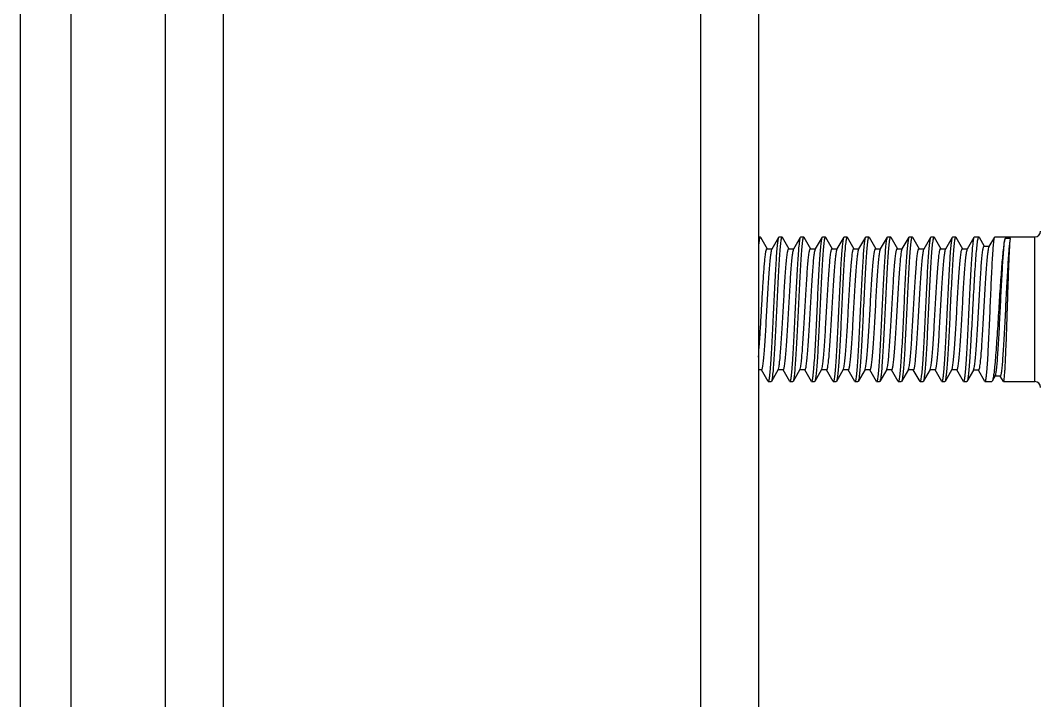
# Model space of a CAD drawing. Extents: x 27938 to 1507990, y 110129 to 923079.
# Drawn here: x 549365 to 549942, y 368319 to 368704 of the extents above; entities that cross this region are included whole.
import ezdxf

# ---------------------------------------------------------------- set-up
doc = ezdxf.new("R2010")
doc.units = 0
doc.header["$LTSCALE"] = 1000
doc.header["$MEASUREMENT"] = 0

msp = doc.modelspace()

# ---------------------------------------------------------------- linework, layer by layer
for p, q in [((549365.03, 366317.4), (549365.03, 369059.47)), ((549393.65, 366675.45), (549393.65, 368938.58)), ((549446.81, 368785.73), (549446.81, 366070.82)), ((549479.52, 368785.73), (549479.52, 366070.82)), ((549749.38, 368785.73), (549749.38, 366070.82)), ((549782.09, 368785.73), (549782.09, 366070.82)), ((549782.09, 368581.29), (549783.11, 368581.29)), ((549783.27, 368581.15), (549783.11, 368581.29)), ((549783.27, 368581.15), (549787.03, 368574.67)), ((549789.81, 368574.5), (549793.68, 368581.15)), ((549793.68, 368581.15), (549793.84, 368581.29)), ((549793.84, 368581.29), (549795.37, 368581.29)), ((549795.54, 368581.15), (549795.37, 368581.29)), ((549795.54, 368581.15), (549799.29, 368574.67)), ((549802.07, 368574.5), (549805.94, 368581.15)), ((549805.94, 368581.15), (549806.1, 368581.29)), ((549806.1, 368581.29), (549807.64, 368581.29)), ((549807.8, 368581.15), (549807.64, 368581.29)), ((549807.8, 368581.15), (549811.56, 368574.67)), ((549814.34, 368574.5), (549818.21, 368581.15)), ((549818.21, 368581.15), (549818.37, 368581.29)), ((549818.37, 368581.29), (549819.91, 368581.29)), ((549820.07, 368581.15), (549819.91, 368581.29)), ((549820.07, 368581.15), (549823.83, 368574.67)), ((549826.61, 368574.5), (549830.48, 368581.15)), ((549830.48, 368581.15), (549830.64, 368581.29)), ((549830.64, 368581.29), (549832.17, 368581.29)), ((549832.33, 368581.15), (549832.17, 368581.29)), ((549832.33, 368581.15), (549836.09, 368574.67)), ((549838.87, 368574.5), (549842.74, 368581.15)), ((549842.74, 368581.15), (549842.9, 368581.29)), ((549842.9, 368581.29), (549844.44, 368581.29)), ((549844.6, 368581.15), (549848.36, 368574.67)), ((549851.14, 368574.5), (549855.01, 368581.15)), ((549855.01, 368581.15), (549855.17, 368581.29)), ((549855.17, 368581.29), (549856.71, 368581.29)), ((549856.87, 368581.15), (549856.71, 368581.29)), ((549856.87, 368581.15), (549860.63, 368574.67)), ((549863.41, 368574.5), (549867.28, 368581.15)), ((549867.28, 368581.15), (549867.44, 368581.29)), ((549867.44, 368581.29), (549868.97, 368581.29)), ((549869.13, 368581.15), (549868.97, 368581.29)), ((549869.13, 368581.15), (549872.89, 368574.67)), ((549875.67, 368574.5), (549879.54, 368581.15)), ((549879.54, 368581.15), (549879.7, 368581.29)), ((549879.7, 368581.29), (549881.24, 368581.29)), ((549881.4, 368581.15), (549881.24, 368581.29)), ((549881.4, 368581.15), (549885.16, 368574.67)), ((549887.94, 368574.5), (549891.81, 368581.15)), ((549891.81, 368581.15), (549891.97, 368581.29)), ((549891.97, 368581.29), (549893.5, 368581.29)), ((549893.67, 368581.15), (549897.43, 368574.67)), ((549900.2, 368574.5), (549904.07, 368581.15)), ((549904.07, 368581.15), (549904.23, 368581.29)), ((549904.23, 368581.29), (549906.56, 368581.29)), ((549906.77, 368581.11), (549906.56, 368581.29)), ((549906.77, 368581.11), (549909.72, 368576.04)), ((549912.51, 368575.88), (549915.6, 368581.19)), ((549915.6, 368581.19), (549915.71, 368581.29)), ((549915.71, 368581.29), (549938.28, 368581.29)), ((549924.51, 368580.36), (549921.44, 368580.36)), ((549938.28, 368499.52), (549938.28, 368581.29)), ((549786.93, 368574.67), (549789.9, 368574.67)), ((549799.2, 368574.67), (549802.17, 368574.67)), ((549811.46, 368574.67), (549814.44, 368574.67)), ((549823.73, 368574.67), (549826.7, 368574.67)), ((549836, 368574.67), (549838.97, 368574.67)), ((549848.26, 368574.67), (549851.23, 368574.67)), ((549860.53, 368574.67), (549863.5, 368574.67)), ((549872.8, 368574.67), (549875.77, 368574.67)), ((549885.06, 368574.67), (549888.03, 368574.67)), ((549897.33, 368574.67), (549900.3, 368574.67)), ((549909.62, 368576.04), (549912.6, 368576.04)), ((549783.87, 368506.14), (549782.09, 368506.14)), ((549787.54, 368499.66), (549783.77, 368506.14)), ((549793.26, 368506.31), (549789.4, 368499.66)), ((549796.13, 368506.14), (549793.16, 368506.14)), ((549793.26, 368506.31), (549793.36, 368506.53)), ((549799.81, 368499.66), (549796.04, 368506.14)), ((549805.52, 368506.31), (549801.67, 368499.66)), ((549808.4, 368506.14), (549805.43, 368506.14)), ((549805.52, 368506.31), (549805.62, 368506.52)), ((549812.08, 368499.66), (549808.3, 368506.14)), ((549817.79, 368506.31), (549813.93, 368499.66)), ((549820.66, 368506.14), (549817.69, 368506.14)), ((549817.79, 368506.31), (549817.88, 368506.51)), ((549824.34, 368499.66), (549820.57, 368506.14)), ((549830.06, 368506.31), (549826.2, 368499.66)), ((549832.93, 368506.14), (549829.96, 368506.14)), ((549830.06, 368506.31), (549830.15, 368506.5)), ((549836.61, 368499.66), (549832.84, 368506.14)), ((549842.32, 368506.31), (549838.47, 368499.66)), ((549845.2, 368506.14), (549842.23, 368506.14)), ((549842.32, 368506.31), (549842.41, 368506.49)), ((549848.88, 368499.66), (549845.1, 368506.14)), ((549854.59, 368506.31), (549850.73, 368499.66)), ((549857.46, 368506.14), (549854.49, 368506.14)), ((549854.59, 368506.31), (549854.67, 368506.48)), ((549861.14, 368499.66), (549857.37, 368506.14)), ((549866.86, 368506.31), (549863, 368499.66)), ((549869.73, 368506.14), (549866.76, 368506.14)), ((549866.86, 368506.31), (549866.94, 368506.48)), ((549873.41, 368499.66), (549869.63, 368506.14)), ((549879.12, 368506.31), (549875.27, 368499.66)), ((549882, 368506.14), (549879.03, 368506.14)), ((549879.12, 368506.31), (549879.2, 368506.47)), ((549885.67, 368499.66), (549881.9, 368506.14)), ((549891.39, 368506.31), (549887.53, 368499.66)), ((549894.26, 368506.14), (549891.29, 368506.14)), ((549891.39, 368506.31), (549891.46, 368506.46)), ((549897.94, 368499.66), (549894.17, 368506.14)), ((549903.67, 368506.08), (549899.95, 368499.67)), ((549906.54, 368505.91), (549903.57, 368505.91)), ((549910.09, 368499.64), (549906.45, 368505.91)), ((549787.54, 368499.66), (549787.71, 368499.52)), ((549787.7, 368499.52), (549789.24, 368499.52)), ((549789.4, 368499.66), (549789.24, 368499.52)), ((549799.81, 368499.66), (549799.97, 368499.52)), ((549799.97, 368499.52), (549801.51, 368499.52)), ((549801.67, 368499.66), (549801.51, 368499.52)), ((549812.08, 368499.66), (549812.24, 368499.52)), ((549812.24, 368499.52), (549813.77, 368499.52)), ((549813.93, 368499.66), (549813.77, 368499.52)), ((549824.34, 368499.66), (549824.5, 368499.52)), ((549824.5, 368499.52), (549826.04, 368499.52)), ((549826.2, 368499.66), (549826.04, 368499.52)), ((549836.61, 368499.66), (549836.77, 368499.52)), ((549836.77, 368499.52), (549838.31, 368499.52)), ((549838.47, 368499.66), (549838.31, 368499.52)), ((549848.88, 368499.66), (549849.04, 368499.52)), ((549849.04, 368499.52), (549850.57, 368499.52)), ((549850.73, 368499.66), (549850.57, 368499.52)), ((549861.14, 368499.66), (549861.3, 368499.52)), ((549861.3, 368499.52), (549862.84, 368499.52)), ((549863, 368499.66), (549862.84, 368499.52)), ((549873.41, 368499.66), (549873.57, 368499.52)), ((549873.57, 368499.52), (549875.11, 368499.52)), ((549875.27, 368499.66), (549875.1, 368499.52)), ((549885.67, 368499.66), (549885.83, 368499.52)), ((549885.84, 368499.52), (549887.37, 368499.52)), ((549887.53, 368499.66), (549887.37, 368499.52)), ((549897.94, 368499.66), (549898.1, 368499.52)), ((549898.1, 368499.52), (549899.77, 368499.52)), ((549899.95, 368499.67), (549899.77, 368499.52)), ((549910.09, 368499.64), (549910.23, 368499.52)), ((549910.23, 368499.52), (549913.94, 368499.52)), ((549914.19, 368499.74), (549913.94, 368499.52)), ((549915.95, 368502.76), (549914.19, 368499.74)), ((549918.84, 368502.61), (549915.86, 368502.61)), ((549920.5, 368499.59), (549918.77, 368502.57)), ((549920.5, 368499.59), (549920.59, 368499.52)), ((549920.59, 368499.52), (549938.28, 368499.52))]:
    msp.add_line(p, q)
for centre, start, end in [((549938.28, 368584.56), 270, 0), ((549938.28, 368496.25), 0, 90)]:
    msp.add_arc(centre, 3.27, start, end)
for points, knots in [([(549783.11, 368581.29), (549782.96, 368581.29), (549782.75, 368580.65), (549782.55, 368579.74), (549782.3, 368577.94), (549782.16, 368576.6), (549782.09, 368575.81)], [0, 0, 0, 0, 0.077049, 0.268055, 0.577055, 1, 1, 1, 1]), ([(549790.77, 368540.4), (549791.01, 368545.36), (549791.35, 368552.58), (549791.84, 368561.81), (549792.19, 368567.79), (549792.55, 368572.81), (549792.87, 368576.74), (549793.25, 368579.37), (549793.45, 368580.76), (549793.68, 368581.15)], [0, 0, 0, 0, 0.364023, 0.530311, 0.678342, 0.803036, 0.90014, 0.966414, 1, 1, 1, 1]), ([(549795.37, 368581.29), (549795.28, 368581.29), (549795.1, 368580.96), (549794.96, 368580.41), (549794.77, 368579.4), (549794.5, 368577.39), (549794.17, 368573.97), (549793.81, 368568.95), (549793.43, 368562.83), (549793.06, 368555.85), (549792.68, 368548.28), (549792.43, 368543.06), (549792.31, 368540.4)], [0, 0, 0, 0, 0.006679, 0.021742, 0.04591, 0.079126, 0.171519, 0.295578, 0.446611, 0.618856, 0.8057, 1, 1, 1, 1]), ([(549803.04, 368540.4), (549803.27, 368545.36), (549803.62, 368552.58), (549804.11, 368561.81), (549804.46, 368567.79), (549804.82, 368572.81), (549805.14, 368576.74), (549805.51, 368579.37), (549805.71, 368580.76), (549805.94, 368581.15)], [0, 0, 0, 0, 0.364021, 0.530313, 0.678345, 0.803036, 0.900138, 0.966413, 1, 1, 1, 1]), ([(549807.64, 368581.29), (549807.55, 368581.29), (549807.37, 368580.96), (549807.23, 368580.41), (549807.03, 368579.4), (549806.76, 368577.39), (549806.44, 368573.97), (549806.07, 368568.95), (549805.7, 368562.83), (549805.33, 368555.85), (549804.95, 368548.28), (549804.7, 368543.06), (549804.57, 368540.4)], [0, 0, 0, 0, 0.006669, 0.021718, 0.045876, 0.079084, 0.171468, 0.295521, 0.446556, 0.618814, 0.805682, 1, 1, 1, 1]), ([(549815.3, 368540.4), (549815.54, 368545.36), (549815.88, 368552.58), (549816.37, 368561.81), (549816.72, 368567.79), (549817.08, 368572.81), (549817.4, 368576.74), (549817.78, 368579.37), (549817.98, 368580.76), (549818.21, 368581.15)], [0, 0, 0, 0, 0.364026, 0.530319, 0.678348, 0.803035, 0.900137, 0.966414, 1, 1, 1, 1]), ([(549819.91, 368581.29), (549819.82, 368581.29), (549819.64, 368580.96), (549819.49, 368580.41), (549819.3, 368579.4), (549819.03, 368577.38), (549818.7, 368573.97), (549818.34, 368568.95), (549817.97, 368562.83), (549817.59, 368555.85), (549817.22, 368548.28), (549816.97, 368543.06), (549816.84, 368540.4)], [0, 0, 0, 0, 0.00669, 0.021765, 0.045943, 0.079167, 0.171572, 0.295635, 0.446661, 0.618889, 0.805716, 1, 1, 1, 1]), ([(549827.57, 368540.4), (549827.81, 368545.36), (549828.15, 368552.58), (549828.64, 368561.81), (549828.99, 368567.79), (549829.35, 368572.81), (549829.67, 368576.74), (549830.05, 368579.37), (549830.25, 368580.76), (549830.48, 368581.15)], [0, 0, 0, 0, 0.364024, 0.530311, 0.678342, 0.803035, 0.900139, 0.966414, 1, 1, 1, 1]), ([(549832.17, 368581.29), (549832.08, 368581.29), (549831.9, 368580.96), (549831.76, 368580.41), (549831.57, 368579.4), (549831.3, 368577.39), (549830.97, 368573.97), (549830.6, 368568.95), (549830.23, 368562.83), (549829.86, 368555.85), (549829.48, 368548.28), (549829.23, 368543.06), (549829.11, 368540.4)], [0, 0, 0, 0, 0.006677, 0.021735, 0.045901, 0.079116, 0.171512, 0.295573, 0.4466, 0.618843, 0.805694, 1, 1, 1, 1]), ([(549839.84, 368540.4), (549840.07, 368545.36), (549840.42, 368552.58), (549840.91, 368561.81), (549841.26, 368567.79), (549841.62, 368572.81), (549841.94, 368576.74), (549842.31, 368579.37), (549842.51, 368580.76), (549842.74, 368581.15)], [0, 0, 0, 0, 0.364026, 0.530313, 0.678337, 0.803029, 0.900137, 0.966414, 1, 1, 1, 1]), ([(549844.44, 368581.29), (549844.35, 368581.29), (549844.17, 368580.96), (549844.03, 368580.41), (549843.83, 368579.4), (549843.56, 368577.38), (549843.24, 368573.96), (549842.87, 368568.95), (549842.5, 368562.83), (549842.12, 368555.85), (549841.75, 368548.28), (549841.5, 368543.06), (549841.37, 368540.4)], [0, 0, 0, 0, 0.006697, 0.021777, 0.045962, 0.079191, 0.171605, 0.29567, 0.44669, 0.618909, 0.805726, 1, 1, 1, 1]), ([(549844.6, 368581.15), (549844.58, 368581.19), (549844.54, 368581.25), (549844.47, 368581.29), (549844.44, 368581.29)], [0, 0, 0, 0, 0.600612, 1, 1, 1, 1]), ([(549852.1, 368540.4), (549852.34, 368545.36), (549852.68, 368552.58), (549853.17, 368561.81), (549853.52, 368567.79), (549853.88, 368572.81), (549854.2, 368576.74), (549854.58, 368579.37), (549854.78, 368580.76), (549855.01, 368581.15)], [0, 0, 0, 0, 0.364026, 0.530312, 0.67834, 0.803034, 0.90014, 0.966415, 1, 1, 1, 1]), ([(549856.71, 368581.29), (549856.61, 368581.29), (549856.43, 368580.96), (549856.29, 368580.41), (549856.1, 368579.4), (549855.83, 368577.38), (549855.5, 368573.97), (549855.14, 368568.95), (549854.76, 368562.83), (549854.39, 368555.85), (549854.02, 368548.28), (549853.77, 368543.06), (549853.64, 368540.4)], [0, 0, 0, 0, 0.006686, 0.021757, 0.045931, 0.079152, 0.171553, 0.295615, 0.446644, 0.618879, 0.805711, 1, 1, 1, 1]), ([(549864.37, 368540.4), (549864.61, 368545.36), (549864.95, 368552.58), (549865.44, 368561.81), (549865.79, 368567.79), (549866.15, 368572.81), (549866.47, 368576.74), (549866.85, 368579.37), (549867.05, 368580.76), (549867.28, 368581.15)], [0, 0, 0, 0, 0.364021, 0.530311, 0.678343, 0.803036, 0.90014, 0.966414, 1, 1, 1, 1]), ([(549868.97, 368581.29), (549868.88, 368581.29), (549868.7, 368580.96), (549868.56, 368580.41), (549868.36, 368579.4), (549868.1, 368577.39), (549867.77, 368573.97), (549867.4, 368568.95), (549867.03, 368562.83), (549866.66, 368555.85), (549866.28, 368548.28), (549866.03, 368543.06), (549865.91, 368540.4)], [0, 0, 0, 0, 0.006676, 0.021736, 0.045901, 0.079115, 0.171505, 0.295563, 0.446596, 0.618846, 0.805696, 1, 1, 1, 1]), ([(549876.64, 368540.4), (549876.87, 368545.36), (549877.22, 368552.58), (549877.71, 368561.81), (549878.06, 368567.79), (549878.42, 368572.81), (549878.73, 368576.74), (549879.11, 368579.37), (549879.31, 368580.76), (549879.54, 368581.15)], [0, 0, 0, 0, 0.364021, 0.530314, 0.678346, 0.803036, 0.900137, 0.966413, 1, 1, 1, 1]), ([(549881.24, 368581.29), (549881.15, 368581.29), (549880.97, 368580.96), (549880.83, 368580.41), (549880.63, 368579.4), (549880.36, 368577.39), (549880.03, 368573.97), (549879.67, 368568.95), (549879.3, 368562.83), (549878.92, 368555.85), (549878.55, 368548.28), (549878.3, 368543.06), (549878.17, 368540.4)], [0, 0, 0, 0, 0.006669, 0.021718, 0.045876, 0.079084, 0.171468, 0.295522, 0.446557, 0.618815, 0.805682, 1, 1, 1, 1]), ([(549888.9, 368540.4), (549889.14, 368545.36), (549889.48, 368552.58), (549889.97, 368561.81), (549890.32, 368567.79), (549890.68, 368572.81), (549891, 368576.74), (549891.38, 368579.37), (549891.58, 368580.76), (549891.81, 368581.15)], [0, 0, 0, 0, 0.364026, 0.530319, 0.678348, 0.803035, 0.900137, 0.966414, 1, 1, 1, 1]), ([(549893.5, 368581.29), (549893.41, 368581.29), (549893.23, 368580.96), (549893.09, 368580.41), (549892.9, 368579.4), (549892.63, 368577.38), (549892.3, 368573.97), (549891.94, 368568.95), (549891.56, 368562.83), (549891.19, 368555.85), (549890.81, 368548.28), (549890.57, 368543.06), (549890.44, 368540.4)], [0, 0, 0, 0, 0.006688, 0.021753, 0.045929, 0.079148, 0.171548, 0.29561, 0.446639, 0.618873, 0.805706, 1, 1, 1, 1]), ([(549893.67, 368581.15), (549893.64, 368581.19), (549893.6, 368581.25), (549893.53, 368581.29), (549893.5, 368581.29)], [0, 0, 0, 0, 0.600476, 1, 1, 1, 1]), ([(549901.17, 368540.4), (549901.4, 368545.36), (549901.75, 368552.58), (549902.24, 368561.81), (549902.59, 368567.79), (549902.95, 368572.81), (549903.27, 368576.74), (549903.65, 368579.37), (549903.84, 368580.76), (549904.07, 368581.15)], [0, 0, 0, 0, 0.364024, 0.530312, 0.678343, 0.803036, 0.90014, 0.966414, 1, 1, 1, 1]), ([(549906.56, 368581.29), (549906.46, 368581.29), (549906.25, 368580.98), (549906.08, 368580.4), (549905.86, 368579.41), (549905.55, 368577.38), (549905.18, 368573.97), (549904.77, 368568.95), (549904.35, 368562.83), (549903.93, 368555.85), (549903.51, 368548.28), (549903.24, 368543.06), (549903.09, 368540.4)], [0, 0, 0, 0, 0.007187, 0.022465, 0.046744, 0.080015, 0.172417, 0.296393, 0.447275, 0.619318, 0.805937, 1, 1, 1, 1]), ([(549913.04, 368540.4), (549913.26, 368545.4), (549913.56, 368552.67), (549914, 368561.97), (549914.31, 368567.97), (549914.62, 368572.99), (549914.89, 368576.9), (549915.24, 368579.47), (549915.38, 368580.82), (549915.6, 368581.19)], [0, 0, 0, 0, 0.366748, 0.534004, 0.682559, 0.80722, 0.903651, 0.968552, 1, 1, 1, 1]), ([(549915.95, 368502.76), (549916.16, 368503.13), (549916.37, 368504.4), (549916.73, 368506.79), (549917.05, 368510.32), (549917.39, 368514.83), (549917.73, 368520.18), (549918.2, 368528.48), (549918.75, 368539.53), (549919.4, 368552.64), (549920.02, 368564.43), (549920.66, 368573.51), (549921.08, 368578.53), (549921.44, 368580.36)], [0, 0, 0, 0, 0.016498, 0.048153, 0.094091, 0.152829, 0.222461, 0.300749, 0.473185, 0.64885, 0.806645, 0.928205, 1, 1, 1, 1]), ([(549921.44, 368580.36), (549921.24, 368579.69), (549920.91, 368577.96), (549920.25, 368573.2), (549919.53, 368565.09), (549918.7, 368553.49), (549918.16, 368544.94), (549917.88, 368540.4)], [0, 0, 0, 0, 0.052104, 0.130854, 0.359409, 0.660459, 1, 1, 1, 1]), ([(549918.84, 368502.61), (549918.92, 368502.61), (549919.1, 368502.88), (549919.24, 368503.36), (549919.42, 368504.21), (549919.68, 368505.92), (549919.99, 368508.82), (549920.33, 368513.09), (549920.68, 368518.32), (549921.03, 368524.32), (549921.38, 368530.89), (549921.85, 368540.14), (549922.41, 368551.45), (549923.04, 368563.72), (549923.7, 368573.21), (549924.14, 368578.45), (549924.51, 368580.36)], [0, 0, 0, 0, 0.003181, 0.009997, 0.020842, 0.035708, 0.077022, 0.132568, 0.200428, 0.278278, 0.363482, 0.453195, 0.634322, 0.798504, 0.925407, 1, 1, 1, 1]), ([(549922.78, 368540.4), (549922.93, 368544.94), (549923.21, 368553.49), (549923.6, 368565.09), (549924.02, 368573.87), (549924.27, 368578.64), (549924.51, 368580.36)], [0, 0, 0, 0, 0.340216, 0.641739, 0.870295, 1, 1, 1, 1]), ([(549782.09, 368513.31), (549782.32, 368515.88), (549782.75, 368521.63), (549783.32, 368530.88), (549783.9, 368541.04), (549784.48, 368551.14), (549784.98, 368559.08), (549785.39, 368564.67), (549785.69, 368568.07), (549785.98, 368570.75), (549786.27, 368572.85), (549786.51, 368573.92), (549786.76, 368574.67), (549786.93, 368574.67)], [0, 0, 0, 0, 0.125273, 0.280526, 0.451, 0.620464, 0.772784, 0.837888, 0.893492, 0.938284, 0.971239, 0.991709, 1, 1, 1, 1]), ([(549783.87, 368506.14), (549783.95, 368506.14), (549784.13, 368506.38), (549784.37, 368507.17), (549784.69, 368508.98), (549785.03, 368511.9), (549785.39, 368515.89), (549785.75, 368520.74), (549786.11, 368526.31), (549786.47, 368532.38), (549786.96, 368540.86), (549787.43, 368549.26), (549787.93, 368557.28), (549788.29, 368562.52), (549788.66, 368566.97), (549788.99, 368570.47), (549789.36, 368572.86), (549789.59, 368574.13), (549789.81, 368574.5)], [0, 0, 0, 0, 0.003516, 0.010771, 0.037949, 0.081609, 0.140308, 0.211978, 0.294061, 0.383613, 0.477416, 0.664254, 0.750571, 0.827952, 0.893624, 0.945254, 0.981055, 1, 1, 1, 1]), ([(549793.36, 368506.53), (549793.55, 368507.02), (549793.8, 368508.44), (549794.15, 368511.08), (549794.49, 368514.74), (549795, 368521.27), (549795.59, 368530.78), (549796.16, 368540.86), (549796.63, 368549.18), (549796.99, 368555.11), (549797.35, 368560.52), (549797.7, 368565.23), (549798.06, 368569.09), (549798.38, 368571.93), (549798.71, 368573.67), (549798.94, 368574.44), (549799.12, 368574.67), (549799.2, 368574.67)], [0, 0, 0, 0, 0.023139, 0.062463, 0.116774, 0.184236, 0.348936, 0.533941, 0.62611, 0.713772, 0.793885, 0.863675, 0.920735, 0.963127, 0.989505, 0.996557, 1, 1, 1, 1]), ([(549796.13, 368506.14), (549796.21, 368506.14), (549796.39, 368506.38), (549796.63, 368507.17), (549796.96, 368508.98), (549797.29, 368511.9), (549797.65, 368515.89), (549798.01, 368520.74), (549798.38, 368526.31), (549798.74, 368532.38), (549799.23, 368540.86), (549799.7, 368549.26), (549800.2, 368557.28), (549800.56, 368562.52), (549800.92, 368566.97), (549801.26, 368570.47), (549801.63, 368572.86), (549801.86, 368574.13), (549802.07, 368574.5)], [0, 0, 0, 0, 0.003516, 0.010771, 0.037949, 0.081609, 0.140308, 0.211978, 0.294061, 0.383613, 0.477416, 0.664254, 0.750571, 0.827952, 0.893624, 0.945254, 0.981055, 1, 1, 1, 1]), ([(549805.62, 368506.52), (549805.81, 368507.01), (549806.06, 368508.42), (549806.41, 368511.05), (549806.75, 368514.71), (549807.26, 368521.23), (549807.85, 368530.75), (549808.42, 368540.83), (549808.9, 368549.15), (549809.26, 368555.09), (549809.61, 368560.51), (549809.97, 368565.22), (549810.32, 368569.09), (549810.65, 368571.92), (549810.97, 368573.67), (549811.21, 368574.44), (549811.39, 368574.67), (549811.46, 368574.67)], [0, 0, 0, 0, 0.023, 0.06221, 0.116433, 0.183837, 0.348506, 0.533571, 0.625793, 0.713517, 0.793694, 0.863545, 0.920659, 0.963092, 0.989496, 0.996554, 1, 1, 1, 1]), ([(549808.4, 368506.14), (549808.48, 368506.14), (549808.66, 368506.38), (549808.9, 368507.17), (549809.23, 368508.98), (549809.56, 368511.9), (549809.92, 368515.89), (549810.28, 368520.74), (549810.64, 368526.31), (549811.01, 368532.38), (549811.49, 368540.86), (549811.97, 368549.26), (549812.46, 368557.28), (549812.82, 368562.52), (549813.19, 368566.97), (549813.52, 368570.47), (549813.89, 368572.86), (549814.12, 368574.13), (549814.34, 368574.5)], [0, 0, 0, 0, 0.003516, 0.010771, 0.037949, 0.081609, 0.140308, 0.211978, 0.294061, 0.383613, 0.477416, 0.664254, 0.750571, 0.827952, 0.893624, 0.945254, 0.981055, 1, 1, 1, 1]), ([(549817.88, 368506.51), (549818.07, 368507), (549818.32, 368508.4), (549818.68, 368511.02), (549819.02, 368514.68), (549819.53, 368521.2), (549820.12, 368530.71), (549820.69, 368540.8), (549821.16, 368549.13), (549821.52, 368555.07), (549821.88, 368560.49), (549822.23, 368565.21), (549822.59, 368569.08), (549822.92, 368571.92), (549823.24, 368573.67), (549823.48, 368574.44), (549823.65, 368574.67), (549823.73, 368574.67)], [0, 0, 0, 0, 0.022862, 0.061956, 0.116091, 0.183437, 0.348074, 0.5332, 0.625476, 0.713261, 0.793503, 0.863416, 0.920583, 0.963057, 0.989487, 0.996552, 1, 1, 1, 1]), ([(549820.66, 368506.14), (549820.75, 368506.14), (549820.92, 368506.38), (549821.17, 368507.17), (549821.49, 368508.98), (549821.83, 368511.9), (549822.19, 368515.89), (549822.55, 368520.74), (549822.91, 368526.31), (549823.27, 368532.38), (549823.76, 368540.86), (549824.23, 368549.26), (549824.73, 368557.28), (549825.09, 368562.52), (549825.45, 368566.97), (549825.79, 368570.47), (549826.16, 368572.86), (549826.39, 368574.13), (549826.61, 368574.5)], [0, 0, 0, 0, 0.003516, 0.010771, 0.037949, 0.081609, 0.140308, 0.211978, 0.294061, 0.383613, 0.477416, 0.664254, 0.750571, 0.827952, 0.893624, 0.945254, 0.981055, 1, 1, 1, 1]), ([(549830.15, 368506.5), (549830.34, 368506.98), (549830.59, 368508.39), (549830.94, 368511), (549831.28, 368514.65), (549831.79, 368521.16), (549832.38, 368530.68), (549832.95, 368540.77), (549833.43, 368549.1), (549833.79, 368555.05), (549834.15, 368560.48), (549834.5, 368565.2), (549834.85, 368569.08), (549835.18, 368571.92), (549835.5, 368573.67), (549835.74, 368574.44), (549835.92, 368574.67), (549836, 368574.67)], [0, 0, 0, 0, 0.022723, 0.061701, 0.115749, 0.183037, 0.347642, 0.532829, 0.625158, 0.713005, 0.793312, 0.863286, 0.920506, 0.963022, 0.989478, 0.99655, 1, 1, 1, 1]), ([(549832.93, 368506.14), (549833.01, 368506.14), (549833.19, 368506.38), (549833.43, 368507.17), (549833.76, 368508.98), (549834.09, 368511.9), (549834.45, 368515.89), (549834.81, 368520.74), (549835.18, 368526.31), (549835.54, 368532.38), (549836.02, 368540.86), (549836.5, 368549.26), (549837, 368557.28), (549837.36, 368562.52), (549837.72, 368566.97), (549838.06, 368570.47), (549838.43, 368572.86), (549838.65, 368574.13), (549838.87, 368574.5)], [0, 0, 0, 0, 0.003516, 0.010771, 0.037949, 0.081609, 0.140308, 0.211978, 0.294061, 0.383613, 0.477416, 0.664254, 0.750571, 0.827952, 0.893624, 0.945254, 0.981055, 1, 1, 1, 1]), ([(549842.41, 368506.49), (549842.6, 368506.97), (549842.85, 368508.37), (549843.2, 368510.97), (549843.54, 368514.62), (549844.05, 368521.13), (549844.64, 368530.65), (549845.21, 368540.74), (549845.69, 368549.08), (549846.05, 368555.03), (549846.41, 368560.46), (549846.76, 368565.19), (549847.12, 368569.07), (549847.45, 368571.91), (549847.77, 368573.67), (549848.01, 368574.44), (549848.18, 368574.67), (549848.26, 368574.67)], [0, 0, 0, 0, 0.022584, 0.061447, 0.115407, 0.182636, 0.34721, 0.532457, 0.62484, 0.712749, 0.79312, 0.863155, 0.920429, 0.962986, 0.989469, 0.996548, 1, 1, 1, 1]), ([(549845.2, 368506.14), (549845.28, 368506.14), (549845.46, 368506.38), (549845.7, 368507.17), (549846.03, 368508.98), (549846.36, 368511.9), (549846.72, 368515.89), (549847.08, 368520.74), (549847.44, 368526.31), (549847.81, 368532.38), (549848.29, 368540.86), (549848.76, 368549.26), (549849.26, 368557.28), (549849.62, 368562.52), (549849.99, 368566.97), (549850.32, 368570.47), (549850.69, 368572.86), (549850.92, 368574.13), (549851.14, 368574.5)], [0, 0, 0, 0, 0.003516, 0.010772, 0.037949, 0.081609, 0.140308, 0.211978, 0.294061, 0.383612, 0.477416, 0.664254, 0.750571, 0.827952, 0.893624, 0.945254, 0.981055, 1, 1, 1, 1]), ([(549854.67, 368506.48), (549854.87, 368506.96), (549855.11, 368508.35), (549855.47, 368510.95), (549855.81, 368514.59), (549856.32, 368521.1), (549856.91, 368530.61), (549857.48, 368540.71), (549857.96, 368549.05), (549858.32, 368555.01), (549858.68, 368560.45), (549859.03, 368565.18), (549859.38, 368569.06), (549859.71, 368571.91), (549860.04, 368573.67), (549860.27, 368574.44), (549860.45, 368574.67), (549860.53, 368574.67)], [0, 0, 0, 0, 0.022445, 0.061192, 0.115065, 0.182235, 0.346776, 0.532084, 0.624521, 0.712492, 0.792928, 0.863025, 0.920353, 0.962951, 0.98946, 0.996545, 1, 1, 1, 1]), ([(549857.46, 368506.14), (549857.54, 368506.14), (549857.72, 368506.38), (549857.97, 368507.17), (549858.29, 368508.98), (549858.63, 368511.9), (549858.99, 368515.89), (549859.34, 368520.74), (549859.71, 368526.31), (549860.07, 368532.38), (549860.56, 368540.86), (549861.03, 368549.26), (549861.53, 368557.28), (549861.89, 368562.52), (549862.25, 368566.97), (549862.59, 368570.47), (549862.96, 368572.86), (549863.19, 368574.13), (549863.41, 368574.5)], [0, 0, 0, 0, 0.003516, 0.010772, 0.037949, 0.081609, 0.140308, 0.211978, 0.294061, 0.383612, 0.477416, 0.664253, 0.750571, 0.827952, 0.893624, 0.945254, 0.981055, 1, 1, 1, 1]), ([(549866.94, 368506.48), (549867.13, 368506.95), (549867.38, 368508.33), (549867.73, 368510.92), (549868.07, 368514.56), (549868.58, 368521.06), (549869.17, 368530.58), (549869.74, 368540.68), (549870.22, 368549.03), (549870.58, 368554.99), (549870.94, 368560.43), (549871.29, 368565.17), (549871.65, 368569.06), (549871.98, 368571.91), (549872.3, 368573.67), (549872.54, 368574.44), (549872.72, 368574.67), (549872.8, 368574.67)], [0, 0, 0, 0, 0.022306, 0.060937, 0.114721, 0.181834, 0.346342, 0.531711, 0.624202, 0.712235, 0.792736, 0.862894, 0.920276, 0.962916, 0.98945, 0.996543, 1, 1, 1, 1]), ([(549869.73, 368506.14), (549869.81, 368506.14), (549869.99, 368506.38), (549870.23, 368507.17), (549870.56, 368508.98), (549870.89, 368511.9), (549871.25, 368515.89), (549871.61, 368520.74), (549871.97, 368526.31), (549872.34, 368532.38), (549872.82, 368540.86), (549873.3, 368549.26), (549873.8, 368557.28), (549874.16, 368562.52), (549874.52, 368566.97), (549874.85, 368570.47), (549875.23, 368572.86), (549875.45, 368574.13), (549875.67, 368574.5)], [0, 0, 0, 0, 0.003515, 0.010772, 0.037949, 0.081609, 0.140308, 0.211978, 0.294061, 0.383612, 0.477415, 0.664253, 0.750571, 0.827952, 0.893624, 0.945254, 0.981055, 1, 1, 1, 1]), ([(549879.2, 368506.47), (549879.39, 368506.94), (549879.64, 368508.32), (549879.99, 368510.9), (549880.34, 368514.53), (549880.85, 368521.03), (549881.44, 368530.55), (549882.01, 368540.65), (549882.49, 368549), (549882.85, 368554.97), (549883.21, 368560.42), (549883.56, 368565.16), (549883.92, 368569.05), (549884.25, 368571.9), (549884.57, 368573.67), (549884.81, 368574.44), (549884.98, 368574.67), (549885.06, 368574.67)], [0, 0, 0, 0, 0.022167, 0.060682, 0.114378, 0.181432, 0.345908, 0.531337, 0.623882, 0.711978, 0.792543, 0.862763, 0.920199, 0.962881, 0.989441, 0.996541, 1, 1, 1, 1]), ([(549882, 368506.14), (549882.08, 368506.14), (549882.26, 368506.38), (549882.5, 368507.17), (549882.82, 368508.98), (549883.16, 368511.9), (549883.52, 368515.89), (549883.88, 368520.74), (549884.24, 368526.31), (549884.6, 368532.38), (549885.09, 368540.86), (549885.56, 368549.26), (549886.06, 368557.28), (549886.42, 368562.52), (549886.79, 368566.97), (549887.12, 368570.47), (549887.49, 368572.86), (549887.72, 368574.13), (549887.94, 368574.5)], [0, 0, 0, 0, 0.003515, 0.010772, 0.037949, 0.081609, 0.140308, 0.211978, 0.294061, 0.383612, 0.477415, 0.664253, 0.750571, 0.827952, 0.893624, 0.945254, 0.981055, 1, 1, 1, 1]), ([(549891.46, 368506.46), (549891.66, 368506.92), (549891.9, 368508.3), (549892.26, 368510.87), (549892.6, 368514.5), (549893.11, 368520.99), (549893.7, 368530.51), (549894.27, 368540.62), (549894.75, 368548.98), (549895.11, 368554.94), (549895.47, 368560.4), (549895.83, 368565.15), (549896.18, 368569.04), (549896.51, 368571.9), (549896.83, 368573.67), (549897.07, 368574.44), (549897.25, 368574.67), (549897.33, 368574.67)], [0, 0, 0, 0, 0.022028, 0.060426, 0.114034, 0.181029, 0.345472, 0.530963, 0.623561, 0.71172, 0.79235, 0.862632, 0.920122, 0.962845, 0.989432, 0.996538, 1, 1, 1, 1]), ([(549894.26, 368506.14), (549894.34, 368506.14), (549894.52, 368506.38), (549894.76, 368507.17), (549895.09, 368508.98), (549895.42, 368511.9), (549895.78, 368515.89), (549896.14, 368520.74), (549896.51, 368526.31), (549896.87, 368532.38), (549897.36, 368540.86), (549897.83, 368549.26), (549898.33, 368557.28), (549898.69, 368562.52), (549899.05, 368566.97), (549899.39, 368570.47), (549899.76, 368572.86), (549899.99, 368574.13), (549900.2, 368574.5)], [0, 0, 0, 0, 0.003515, 0.010772, 0.037949, 0.081609, 0.140308, 0.211978, 0.294061, 0.383612, 0.477415, 0.664253, 0.750571, 0.827952, 0.893624, 0.945254, 0.981055, 1, 1, 1, 1]), ([(549903.67, 368506.08), (549903.89, 368506.46), (549904.12, 368507.77), (549904.5, 368510.23), (549904.83, 368513.86), (549905.2, 368518.44), (549905.57, 368523.85), (549906.07, 368532.09), (549906.54, 368540.71), (549907.03, 368549.38), (549907.4, 368555.58), (549907.76, 368561.25), (549908.12, 368566.17), (549908.47, 368570.21), (549908.81, 368573.17), (549909.13, 368575), (549909.37, 368575.79), (549909.54, 368576.04), (549909.62, 368576.04)], [0, 0, 0, 0, 0.019036, 0.055162, 0.107284, 0.173532, 0.25149, 0.338305, 0.525651, 0.619397, 0.708683, 0.790327, 0.861445, 0.919555, 0.962678, 0.989457, 0.996584, 1, 1, 1, 1]), ([(549906.54, 368505.91), (549906.62, 368505.91), (549906.81, 368506.16), (549907.05, 368506.98), (549907.38, 368508.86), (549907.72, 368511.89), (549908.09, 368516.01), (549908.45, 368521.02), (549908.81, 368526.76), (549909.18, 368533.01), (549909.67, 368541.69), (549910.14, 368550.28), (549910.64, 368558.46), (549911, 368563.79), (549911.36, 368568.29), (549911.7, 368571.83), (549912.07, 368574.23), (549912.29, 368575.5), (549912.51, 368575.88)], [0, 0, 0, 0, 0.003526, 0.010871, 0.03842, 0.082642, 0.142013, 0.214376, 0.297085, 0.387117, 0.481196, 0.667858, 0.753739, 0.830507, 0.895467, 0.946372, 0.98153, 1, 1, 1, 1]), ([(549787.71, 368499.52), (549787.8, 368499.52), (549787.98, 368499.85), (549788.12, 368500.4), (549788.31, 368501.41), (549788.58, 368503.43), (549788.91, 368506.85), (549789.27, 368511.86), (549789.65, 368517.98), (549790.02, 368524.96), (549790.4, 368532.53), (549790.64, 368537.75), (549790.77, 368540.4)], [0, 0, 0, 0, 0.006696, 0.021778, 0.045962, 0.079192, 0.171607, 0.295672, 0.44669, 0.618908, 0.805728, 1, 1, 1, 1]), ([(549792.31, 368540.4), (549792.07, 368535.45), (549791.73, 368528.23), (549791.24, 368519), (549790.89, 368513.02), (549790.53, 368508), (549790.21, 368504.07), (549789.83, 368501.44), (549789.63, 368500.05), (549789.4, 368499.66)], [0, 0, 0, 0, 0.36397, 0.530239, 0.678254, 0.802945, 0.900063, 0.966368, 1, 1, 1, 1]), ([(549799.97, 368499.52), (549800.06, 368499.52), (549800.24, 368499.85), (549800.39, 368500.4), (549800.58, 368501.41), (549800.85, 368503.42), (549801.18, 368506.84), (549801.54, 368511.86), (549801.91, 368517.98), (549802.29, 368524.96), (549802.66, 368532.53), (549802.91, 368537.75), (549803.04, 368540.4)], [0, 0, 0, 0, 0.006683, 0.02175, 0.045921, 0.079139, 0.171534, 0.295592, 0.446617, 0.618856, 0.805703, 1, 1, 1, 1]), ([(549804.57, 368540.4), (549804.34, 368535.45), (549803.99, 368528.23), (549803.5, 368519), (549803.15, 368513.03), (549802.79, 368508), (549802.48, 368504.07), (549802.1, 368501.44), (549801.9, 368500.05), (549801.67, 368499.66)], [0, 0, 0, 0, 0.363954, 0.530216, 0.678234, 0.802928, 0.900053, 0.966366, 1, 1, 1, 1]), ([(549812.24, 368499.52), (549812.33, 368499.52), (549812.51, 368499.85), (549812.65, 368500.4), (549812.85, 368501.41), (549813.11, 368503.42), (549813.44, 368506.84), (549813.81, 368511.86), (549814.18, 368517.98), (549814.55, 368524.96), (549814.93, 368532.53), (549815.18, 368537.75), (549815.3, 368540.4)], [0, 0, 0, 0, 0.006669, 0.021719, 0.045878, 0.079087, 0.171477, 0.295536, 0.446573, 0.618824, 0.805681, 1, 1, 1, 1]), ([(549816.84, 368540.4), (549816.6, 368535.45), (549816.26, 368528.23), (549815.77, 368519), (549815.42, 368513.02), (549815.06, 368508), (549814.74, 368504.07), (549814.36, 368501.44), (549814.16, 368500.05), (549813.93, 368499.66)], [0, 0, 0, 0, 0.363958, 0.530229, 0.678249, 0.80294, 0.900058, 0.966367, 1, 1, 1, 1]), ([(549824.5, 368499.52), (549824.59, 368499.52), (549824.78, 368499.85), (549824.92, 368500.4), (549825.11, 368501.41), (549825.38, 368503.42), (549825.71, 368506.84), (549826.07, 368511.86), (549826.44, 368517.98), (549826.82, 368524.96), (549827.19, 368532.53), (549827.44, 368537.75), (549827.57, 368540.4)], [0, 0, 0, 0, 0.006673, 0.021729, 0.045891, 0.079103, 0.17149, 0.295546, 0.446581, 0.618835, 0.805691, 1, 1, 1, 1]), ([(549829.11, 368540.4), (549828.87, 368535.45), (549828.53, 368528.23), (549828.04, 368519), (549827.69, 368513.02), (549827.33, 368508), (549827.01, 368504.07), (549826.63, 368501.44), (549826.43, 368500.05), (549826.2, 368499.66)], [0, 0, 0, 0, 0.363957, 0.530226, 0.678246, 0.80294, 0.90006, 0.966367, 1, 1, 1, 1]), ([(549836.77, 368499.52), (549836.86, 368499.52), (549837.04, 368499.85), (549837.18, 368500.4), (549837.38, 368501.41), (549837.65, 368503.42), (549837.97, 368506.84), (549838.34, 368511.86), (549838.71, 368517.98), (549839.09, 368524.96), (549839.46, 368532.53), (549839.71, 368537.75), (549839.84, 368540.4)], [0, 0, 0, 0, 0.006683, 0.02175, 0.045922, 0.079141, 0.171538, 0.295599, 0.446629, 0.61887, 0.805706, 1, 1, 1, 1]), ([(549841.37, 368540.4), (549841.14, 368535.45), (549840.79, 368528.23), (549840.3, 368519), (549839.95, 368513.02), (549839.59, 368508), (549839.27, 368504.07), (549838.9, 368501.44), (549838.7, 368500.05), (549838.47, 368499.66)], [0, 0, 0, 0, 0.363961, 0.530224, 0.678244, 0.802939, 0.900061, 0.966368, 1, 1, 1, 1]), ([(549849.04, 368499.52), (549849.13, 368499.52), (549849.31, 368499.85), (549849.45, 368500.4), (549849.64, 368501.41), (549849.91, 368503.43), (549850.24, 368506.85), (549850.61, 368511.86), (549850.98, 368517.98), (549851.35, 368524.96), (549851.73, 368532.53), (549851.98, 368537.75), (549852.1, 368540.4)], [0, 0, 0, 0, 0.006693, 0.021771, 0.045952, 0.079178, 0.171587, 0.295651, 0.446675, 0.618899, 0.805721, 1, 1, 1, 1]), ([(549853.64, 368540.4), (549853.4, 368535.45), (549853.06, 368528.23), (549852.57, 368519), (549852.22, 368513.02), (549851.86, 368508), (549851.54, 368504.07), (549851.16, 368501.44), (549850.96, 368500.05), (549850.73, 368499.66)], [0, 0, 0, 0, 0.363963, 0.530226, 0.67824, 0.802935, 0.900059, 0.966368, 1, 1, 1, 1]), ([(549861.3, 368499.52), (549861.39, 368499.52), (549861.57, 368499.85), (549861.72, 368500.4), (549861.91, 368501.41), (549862.18, 368503.43), (549862.51, 368506.85), (549862.87, 368511.86), (549863.24, 368517.98), (549863.62, 368524.96), (549863.99, 368532.53), (549864.24, 368537.75), (549864.37, 368540.4)], [0, 0, 0, 0, 0.006694, 0.021774, 0.045957, 0.079186, 0.171599, 0.295663, 0.446681, 0.618902, 0.805725, 1, 1, 1, 1]), ([(549865.91, 368540.4), (549865.67, 368535.45), (549865.33, 368528.23), (549864.84, 368519), (549864.49, 368513.02), (549864.13, 368508), (549863.81, 368504.07), (549863.43, 368501.44), (549863.23, 368500.05), (549863, 368499.66)], [0, 0, 0, 0, 0.363971, 0.530241, 0.678257, 0.802947, 0.900064, 0.966368, 1, 1, 1, 1]), ([(549873.57, 368499.52), (549873.66, 368499.52), (549873.84, 368499.85), (549873.98, 368500.4), (549874.18, 368501.41), (549874.45, 368503.42), (549874.77, 368506.84), (549875.14, 368511.86), (549875.51, 368517.98), (549875.88, 368524.96), (549876.26, 368532.53), (549876.51, 368537.75), (549876.64, 368540.4)], [0, 0, 0, 0, 0.006682, 0.021747, 0.045917, 0.079134, 0.171527, 0.295584, 0.44661, 0.618852, 0.805701, 1, 1, 1, 1]), ([(549878.17, 368540.4), (549877.94, 368535.45), (549877.59, 368528.23), (549877.1, 368519), (549876.75, 368513.03), (549876.39, 368508), (549876.07, 368504.07), (549875.7, 368501.44), (549875.5, 368500.05), (549875.27, 368499.66)], [0, 0, 0, 0, 0.363954, 0.530216, 0.678234, 0.802928, 0.900053, 0.966366, 1, 1, 1, 1]), ([(549885.83, 368499.52), (549885.93, 368499.52), (549886.11, 368499.85), (549886.25, 368500.4), (549886.44, 368501.41), (549886.71, 368503.42), (549887.04, 368506.84), (549887.4, 368511.86), (549887.78, 368517.98), (549888.15, 368524.96), (549888.53, 368532.53), (549888.77, 368537.75), (549888.9, 368540.4)], [0, 0, 0, 0, 0.006669, 0.02172, 0.045879, 0.079089, 0.171479, 0.295539, 0.446576, 0.618826, 0.805682, 1, 1, 1, 1]), ([(549890.44, 368540.4), (549890.2, 368535.45), (549889.86, 368528.23), (549889.37, 368519), (549889.02, 368513.02), (549888.66, 368508), (549888.34, 368504.07), (549887.96, 368501.44), (549887.76, 368500.05), (549887.53, 368499.66)], [0, 0, 0, 0, 0.363959, 0.530229, 0.678249, 0.80294, 0.900058, 0.966367, 1, 1, 1, 1]), ([(549898.1, 368499.52), (549898.19, 368499.52), (549898.37, 368499.85), (549898.52, 368500.4), (549898.71, 368501.41), (549898.98, 368503.42), (549899.31, 368506.84), (549899.67, 368511.86), (549900.04, 368517.98), (549900.42, 368524.96), (549900.79, 368532.53), (549901.04, 368537.75), (549901.17, 368540.4)], [0, 0, 0, 0, 0.006673, 0.021727, 0.045889, 0.079101, 0.171487, 0.295543, 0.446578, 0.618832, 0.80569, 1, 1, 1, 1]), ([(549903.09, 368540.4), (549902.83, 368535.47), (549902.46, 368528.27), (549901.92, 368519.07), (549901.54, 368513.1), (549901.16, 368508.08), (549900.81, 368504.14), (549900.41, 368501.49), (549900.19, 368500.08), (549899.95, 368499.67)], [0, 0, 0, 0, 0.362797, 0.528646, 0.676443, 0.801155, 0.898568, 0.965462, 1, 1, 1, 1]), ([(549910.23, 368499.52), (549910.32, 368499.52), (549910.49, 368499.86), (549910.62, 368500.4), (549910.8, 368501.41), (549911.05, 368503.43), (549911.35, 368506.85), (549911.69, 368511.86), (549912.03, 368517.98), (549912.37, 368524.96), (549912.71, 368532.53), (549912.93, 368537.75), (549913.04, 368540.4)], [0, 0, 0, 0, 0.006494, 0.021489, 0.045625, 0.078827, 0.171228, 0.295321, 0.446402, 0.618703, 0.80562, 1, 1, 1, 1]), ([(549917.88, 368540.4), (549917.57, 368535.52), (549917.13, 368528.39), (549916.5, 368519.27), (549916.05, 368513.33), (549915.6, 368508.31), (549915.19, 368504.35), (549914.74, 368501.63), (549914.45, 368500.18), (549914.19, 368499.74)], [0, 0, 0, 0, 0.359329, 0.52395, 0.67108, 0.795828, 0.894098, 0.962746, 1, 1, 1, 1]), ([(549920.59, 368499.52), (549920.67, 368499.52), (549920.79, 368499.88), (549920.9, 368500.39), (549921.04, 368501.41), (549921.17, 368502.74), (549921.31, 368504.46), (549921.5, 368507.41), (549921.74, 368511.86), (549922, 368517.98), (549922.26, 368524.96), (549922.52, 368532.53), (549922.69, 368537.75), (549922.78, 368540.4)], [0, 0, 0, 0, 0.005906, 0.02066, 0.044668, 0.077802, 0.119769, 0.170184, 0.29436, 0.445608, 0.618145, 0.805336, 1, 1, 1, 1])]:
    msp.add_open_spline(points, degree=3, knots=knots)

doc.saveas('drawing.dxf')
